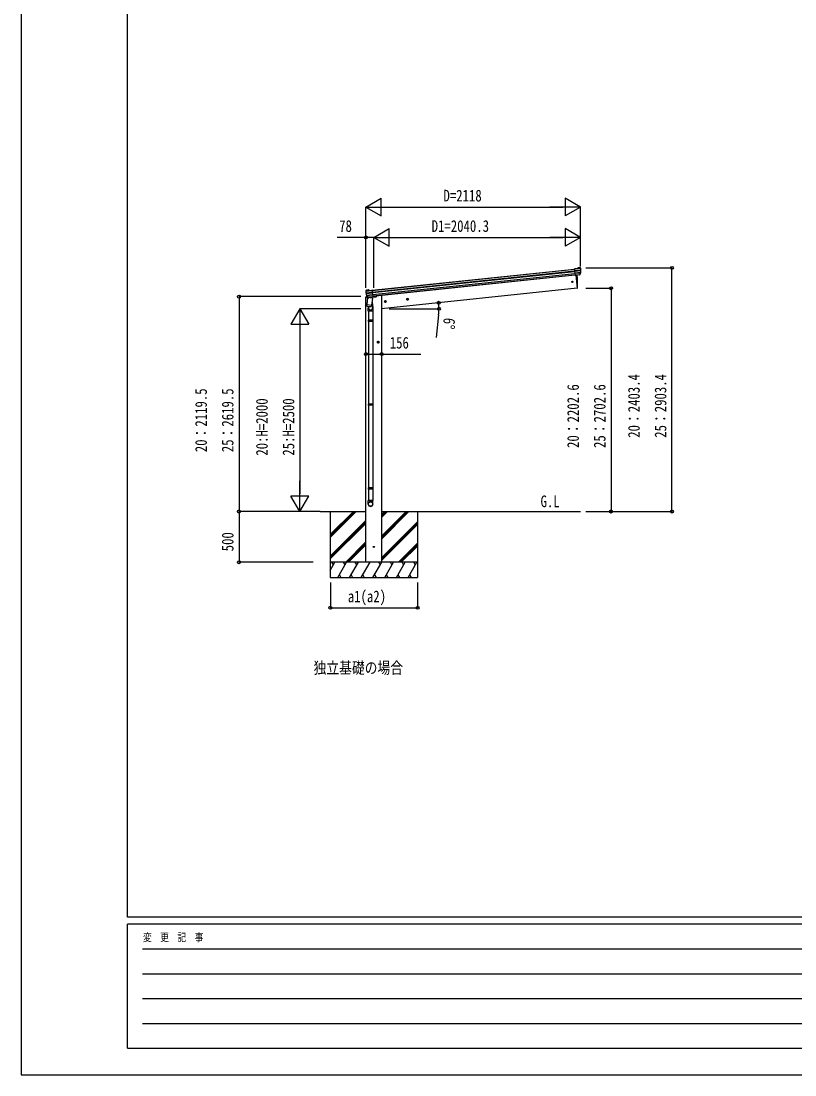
# Model space of a CAD drawing. Units: millimetres, scale not verified. Extents: x -14718 to 14718, y -10395 to 10395.
# Drawn here: x -14718 to -7083, y -10395 to 0 of the extents above; entities that cross this region are included whole.
import ezdxf
from ezdxf.enums import TextEntityAlignment as Align

# ---------------------------------------------------------------- set-up
doc = ezdxf.new("R2010")
doc.units = ezdxf.units.MM
doc.header["$LTSCALE"] = 40
for name, color, linetype in [('0-2_USER1', 3, 'Continuous'), ('0-3_YKK_12', 2, 'Continuous'), ('0-4_YKK_13', 4, 'Continuous'), ('0-5_YKK_A1', 4, 'Continuous'), ('0-6_YKK_D', 6, 'Continuous'), ('0-7_YKK_ZWAK', 7, 'Continuous')]:
    doc.layers.add(name, color=color, linetype=linetype)
doc.styles.add('ＭＳ ゴシック', font='')
doc.styles.get('ＭＳ ゴシック').set_extended_font_data('MS Gothic')

msp = doc.modelspace()

# ---------------------------------------------------------------- linework, layer by layer
at = {"layer": '0-3_YKK_12'}
msp.add_line((-11246.4, -2672.95), (-11246.95, -2667.69), dxfattribs=at)
at = {"layer": '0-4_YKK_13'}
for p, q in [((-9232.84, -2440.92), (-9259.36, -2443.7)), ((-9259.3, -2444.23), (-9259.36, -2443.7)), ((-9197.31, -2437.71), (-9259.3, -2444.23)), ((-9258.99, -2447.21), (-9258.94, -2447.68)), ((-9196.29, -2441.1), (-9258.94, -2447.68)), ((-9258.94, -2447.68), (-9257.2, -2464.23)), ((-9195.23, -2457.72), (-9257.2, -2464.23)), ((-9257.2, -2464.23), (-9256.96, -2466.57)), ((-9195.19, -2460.08), (-9256.96, -2466.57)), ((-9256.96, -2466.57), (-9256.61, -2469.92)), ((-9195.18, -2463.46), (-9256.61, -2469.92)), ((-9256.61, -2469.92), (-9254.86, -2486.56)), ((-9196, -2480.37), (-9254.86, -2486.56)), ((-9196, -2480.38), (-9254.86, -2486.56)), ((-9254.86, -2486.56), (-9254.39, -2491.04)), ((-9254.86, -2486.56), (-9254.86, -2486.56)), ((-9197.17, -2485.02), (-9254.39, -2491.04)), ((-9254.39, -2491.04), (-9252.72, -2506.86)), ((-9197.39, -2437.64), (-9232.79, -2441.36)), ((-9206.52, -2432.12), (-9220.01, -2433.53)), ((-9206.59, -2502.01), (-9197.17, -2485.02)), ((-9202.86, -2433.2), (-9197.55, -2437.5)), ((-9197.17, -2485.02), (-9196.6, -2483.99)), ((-9196.29, -2441.1), (-9196.34, -2440.62)), ((-9196, -2480.38), (-9196, -2480.37)), ((-9206.59, -2502.01), (-9252.72, -2506.86)), ((-9252.72, -2506.86), (-9252.57, -2508.35)), ((-9209.03, -2503.77), (-9252.57, -2508.35)), ((-9245.6, -2507.62), (-9232.22, -2634.92)), ((-9206.72, -2502.24), (-9206.59, -2502.01)), ((-11317.72, -2664.07), (-11317.77, -2663.6)), ((-11317.72, -2664.07), (-11255.06, -2657.48)), ((-11317.42, -2660.55), (-11255.43, -2654.03)), ((-11317.36, -2660.46), (-11281.96, -2656.74)), ((-11312.93, -2654.98), (-11317.23, -2660.29)), ((-11315.3, -2680.55), (-11253.32, -2674.03)), ((-11314.84, -2682.86), (-11253.08, -2676.37)), ((-11314.15, -2686.17), (-11252.73, -2679.72)), ((-11309.83, -2702.54), (-11250.98, -2696.36)), ((-11309.83, -2702.55), (-11250.98, -2696.37)), ((-11309.83, -2702.55), (-11309.83, -2702.54)), ((-11309.57, -2653.16), (-11296.09, -2651.74)), ((-11307.72, -2706.85), (-11250.51, -2700.84)), ((-11282, -2656.29), (-11255.48, -2653.5)), ((-11255.43, -2654.03), (-11255.48, -2653.5)), ((-11255.11, -2657.01), (-11255.06, -2657.48)), ((-11255.06, -2657.48), (-11253.32, -2674.03)), ((-11253.32, -2674.03), (-11253.08, -2676.37)), ((-11253.08, -2676.37), (-11252.73, -2679.72)), ((-11252.73, -2679.72), (-11250.98, -2696.36)), ((-11250.98, -2696.36), (-11250.98, -2696.37)), ((-11250.98, -2696.37), (-11250.51, -2700.84)), ((-11250.51, -2700.84), (-11248.84, -2716.66)), ((-9232.22, -2634.92), (-9230.17, -2634.63)), ((-11317.43, -2722.66), (-11318.33, -2729.49)), ((-11318.33, -2729.49), (-11288.4, -2726.34)), ((-11297.91, -2718.29), (-11314.77, -2720.07)), ((-11307.72, -2706.85), (-11308.5, -2705.96)), ((-11294.98, -2721.51), (-11307.72, -2706.85)), ((-11306.25, -2809.08), (-11304.42, -2795.2)), ((-11305.36, -2802.33), (-11305.17, -2800.84)), ((-11304.42, -2795.2), (-11295.55, -2727.79)), ((-11304.42, -2795.2), (-11259.02, -2801.18)), ((-11250.14, -2733.76), (-11295.55, -2727.79)), ((-11294.98, -2721.51), (-11248.84, -2716.66)), ((-11294.8, -2721.71), (-11294.98, -2721.51)), ((-11292.23, -2722.72), (-11248.69, -2718.15)), ((-11288.99, -2728.65), (-11288.67, -2728.37)), ((-11287.86, -2722.27), (-11288.67, -2728.37)), ((-11288.26, -2728.43), (-11288.67, -2728.37)), ((-11288.66, -2728.69), (-11288.26, -2728.43)), ((-11288.26, -2728.43), (-11288.3, -2728.74)), ((-11259.02, -2801.18), (-11260.84, -2815.06)), ((-11259.02, -2801.18), (-11259.21, -2802.67)), ((-11250.14, -2733.76), (-11259.02, -2801.18)), ((-11257.34, -2732.5), (-11257.38, -2732.81)), ((-11256.94, -2732.55), (-11257.34, -2732.5)), ((-11257.34, -2732.5), (-11257.03, -2732.86)), ((-11255.13, -2718.83), (-11256.94, -2732.55)), ((-11256.7, -2732.9), (-11256.94, -2732.55)), ((-11255.67, -2722.9), (-11215.31, -2718.66)), ((-11255.41, -2773.76), (-11248.43, -2824.07)), ((-11248.84, -2716.66), (-11248.69, -2718.15)), ((-11210.45, -2711.11), (-11210.88, -2714.34)), ((-11306.17, -2809.1), (-11306.17, -2809.1)), ((-11305.93, -2810.46), (-11305.93, -2810.46)), ((-11304.53, -2811.33), (-11283.81, -2814.06)), ((-11292.36, -2812.93), (-11289.93, -2830.26)), ((-11292.18, -2860.07), (-11292.18, -2829.65)), ((-11246.18, -2860.07), (-11292.18, -2860.07)), ((-11290.18, -2860.07), (-11290.18, -2950.07)), ((-11283.81, -2814.06), (-11263.09, -2816.78)), ((-11261.51, -2816.31), (-11261.51, -2816.31)), ((-11260.93, -2815.05), (-11260.93, -2815.05)), ((-11248.18, -2860.07), (-11248.18, -2950.07)), ((-11246.18, -2827.16), (-11246.18, -2860.07)), ((-11292.18, -2952.07), (-11291.18, -2950.07)), ((-11246.18, -2952.07), (-11292.18, -2952.07)), ((-11246.18, -2960.07), (-11292.18, -2960.07)), ((-11247.18, -2950.07), (-11291.18, -2950.07)), ((-11247.18, -2962.07), (-11291.18, -2962.07)), ((-11290.18, -2962.07), (-11290.18, -3777.44)), ((-11248.18, -2962.07), (-11248.18, -3777.44)), ((-11246.18, -2952.07), (-11247.18, -2950.07)), ((-11246.18, -2960.07), (-11247.18, -2962.07)), ((-11246.18, -2952.07), (-11246.18, -2960.07)), ((-11292.18, -3779.44), (-11291.18, -3777.44)), ((-11246.18, -3779.44), (-11292.18, -3779.44)), ((-11246.18, -3787.44), (-11292.18, -3787.44)), ((-11247.18, -3777.44), (-11291.18, -3777.44)), ((-11247.18, -3789.44), (-11291.18, -3789.44)), ((-11290.18, -3789.44), (-11290.18, -4604.82)), ((-11248.18, -3789.44), (-11248.18, -4604.82)), ((-11246.18, -3779.44), (-11247.18, -3777.44)), ((-11246.18, -3787.44), (-11247.18, -3789.44)), ((-11246.18, -3779.44), (-11246.18, -3787.44)), ((-11292.18, -4606.82), (-11291.18, -4604.82)), ((-11246.18, -4606.82), (-11292.18, -4606.82)), ((-11246.18, -4614.82), (-11292.18, -4614.82)), ((-11247.18, -4604.82), (-11291.18, -4604.82)), ((-11247.18, -4616.82), (-11291.18, -4616.82)), ((-11290.18, -4616.82), (-11290.18, -4729.93)), ((-11248.18, -4616.82), (-11248.18, -4729.93)), ((-11246.18, -4606.82), (-11247.18, -4604.82)), ((-11246.18, -4614.82), (-11247.18, -4616.82)), ((-11246.18, -4606.82), (-11246.18, -4614.82)), ((-11292.18, -4764.07), (-11292.18, -4729.93)), ((-11246.18, -4729.93), (-11292.18, -4729.93)), ((-11246.18, -4764.07), (-11246.18, -4729.93))]:
    msp.add_line(p, q, dxfattribs=at)
for points in [[(-9196.45, -2439.52), (-9196.34, -2440.62), (-9258.99, -2447.21), (-9259.3, -2444.23)], [(-9232.79, -2441.36), (-9232.84, -2440.92), (-9221.24, -2433.95)], [(-11317.88, -2662.49), (-11317.77, -2663.6), (-11255.11, -2657.01), (-11255.43, -2654.03)], [(-11281.96, -2656.74), (-11282, -2656.29), (-11294.8, -2651.89)], [(-11259.69, -2732.51), (-11260.54, -2731.35), (-11261.58, -2730.35), (-11262.74, -2729.51), (-11264, -2728.8), (-11265.31, -2728.22), (-11266.67, -2727.73), (-11268.05, -2727.32), (-11269.45, -2726.99), (-11270.86, -2726.71), (-11272.28, -2726.49), (-11273.71, -2726.34), (-11275.15, -2726.24), (-11276.59, -2726.2), (-11278.03, -2726.23), (-11279.46, -2726.36), (-11280.88, -2726.58), (-11282.28, -2726.94), (-11283.62, -2727.45), (-11284.88, -2728.15), (-11286, -2729.04)], [(-11292.18, -2952.07), (-11292.18, -2960.07), (-11291.18, -2962.07)], [(-11292.18, -3779.44), (-11292.18, -3787.44), (-11291.18, -3789.44)], [(-11292.18, -4606.82), (-11292.18, -4614.82), (-11291.18, -4616.82)]]:
    msp.add_lwpolyline(points, dxfattribs=at)
for centre, radius in [((-9279.02, -2572.37), 6.5), ((-11237.43, -5187.44), 5)]:
    msp.add_circle(centre, radius, dxfattribs=at)
for centre, radius, start, end in [((-9219.69, -2436.52), 3, 96, 121), ((-9206, -2437.09), 5, 51, 96), ((-9199.44, -2439.83), 3, 47.00829, 51), ((-9199.44, -2439.83), 3, 44.91872, 47.00829), ((-9199.44, -2439.83), 3, 6.00886, 44.90986), ((-9199.22, -2482.53), 3, 331, 354.13916), ((-9397.18, -2462.21), 202, 1.27412, 6), ((-9397.18, -2462.21), 202, 354.13916, 354.83996), ((-9397.18, -2462.21), 202, 354.84216, 359.64598), ((-9397.18, -2462.21), 202, 0.60468, 1.27412), ((-9397.18, -2462.21), 202, 359.64598, 0.60468), ((-10126.83, -2594.71), 900, 357.63919, 5.64987), ((-9209.34, -2500.79), 3, 276, 331), ((-11314.9, -2662.18), 3, 147.09014, 185.99114), ((-11116.82, -2642.95), 202, 186, 190.72588), ((-11314.9, -2662.18), 3, 144.99171, 147.08128), ((-11314.9, -2662.18), 3, 141, 144.99171), ((-11116.82, -2642.95), 202, 190.72588, 191.39532), ((-11116.82, -2642.95), 202, 191.39532, 192.35402), ((-11116.82, -2642.95), 202, 192.35402, 197.15784), ((-11309.05, -2658.13), 5, 96, 141), ((-11116.82, -2642.95), 202, 197.16004, 197.86084), ((-11295.77, -2654.72), 3, 71, 96), ((-9230.59, -2631.66), 3, 278, 357.63919), ((-11314.45, -2723.05), 3, 96, 172.5), ((-11306.23, -2703.99), 3, 197.86084, 221), ((-11292.54, -2719.74), 3, 221, 276), ((-11215.84, -2713.69), 5, 276, 352.5), ((-11304.27, -2809.35), 2, 172.5, 213.8929), ((-11304.27, -2809.35), 2, 213.90963, 262.5), ((-11262.18, -2829.65), 30, 177.45142, 180), ((-11269.18, -2827.16), 20.98, 188.50627, 8.46465), ((-11262.83, -2814.8), 2, 262.5, 311.09037), ((-11262.83, -2814.8), 2, 311.11302, 352.5)]:
    msp.add_arc(centre, radius, start, end, dxfattribs=at)
for centre, major_axis, ratio, start_param, end_param in [((-11269.18, -2827.16), (-23, 0), 0.996195, 5.99989669, 9.98432988), ((-11269.18, -4762.33), (-23, 0), 0.996195, 3.14159265, 6.28318531), ((-11269.18, -4764.07), (-23, 0), 0.996195, 3.14159265, 6.28318531), ((-11269.18, -4764.07), (0, -23.43), 0.981806, 4.71238898, 7.85398163)]:
    msp.add_ellipse(centre, major_axis=major_axis, ratio=ratio, start_param=start_param, end_param=end_param, dxfattribs=at)
msp.add_ellipse((-11269.18, -4764.07), major_axis=(21, 0), ratio=0.996195, dxfattribs=at)
at = {"layer": '0-5_YKK_A1'}
for p, q in [((-11255.27, -2655.5), (-9259.15, -2445.69)), ((-11255.23, -2655.92), (-9259.11, -2446.12)), ((-11253.29, -2674.39), (-9257.16, -2464.59)), ((-11253.28, -2655.29), (-9259.15, -2445.69)), ((-11253.24, -2655.71), (-9259.11, -2446.12)), ((-11252.85, -2678.57), (-9256.73, -2468.77)), ((-11251.3, -2674.18), (-9257.16, -2464.59)), ((-11250.86, -2678.36), (-9256.73, -2468.77)), ((-11250.76, -2698.43), (-9254.64, -2488.63)), ((-11248.77, -2698.22), (-9254.64, -2488.63)), ((-9252.88, -2505.36), (-11249, -2715.17)), ((-9252.88, -2505.36), (-11247.01, -2714.96)), ((-9232.22, -2634.92), (-11160.18, -2837.55)), ((-11315.18, -5337.44), (-11315.18, -2729.16)), ((-11113.53, -2765.28), (-11133.42, -2767.37)), ((-11124.26, -2758.86), (-11130.33, -2763.27)), ((-11130.33, -2763.27), (-11129.55, -2770.74)), ((-11129.55, -2770.74), (-11122.69, -2773.79)), ((-11122.43, -2776.27), (-11124.52, -2756.38)), ((-11117.4, -2761.91), (-11124.26, -2758.86)), ((-10894.74, -2742.28), (-10914.63, -2744.37)), ((-10905.47, -2735.86), (-10911.54, -2740.28)), ((-10911.54, -2740.28), (-10910.75, -2747.74)), ((-10910.75, -2747.74), (-10903.9, -2750.79)), ((-10903.64, -2753.27), (-10905.73, -2733.38)), ((-10898.61, -2738.92), (-10905.47, -2735.86)), ((-11183.69, -3167.05), (-11203.69, -3167.05)), ((-11193.69, -3159.55), (-11200.19, -3163.3)), ((-11200.19, -3163.3), (-11200.19, -3170.8)), ((-11200.19, -3170.8), (-11193.69, -3174.56)), ((-11193.69, -3177.05), (-11193.69, -3157.05)), ((-11187.19, -3163.3), (-11193.69, -3159.55)), ((-11766.32, -4837.5), (-11315.18, -4837.5)), ((-11667.43, -5079.68), (-11425.19, -4837.44)), ((-11667.43, -5065.54), (-11439.33, -4837.44)), ((-11667.43, -5093.82), (-11411.11, -4837.5)), ((-11667.43, -4837.5), (-11667.43, -5487.44)), ((-11159.68, -4894.44), (-11102.68, -4837.44)), ((-11159.68, -4880.3), (-11116.82, -4837.44)), ((-11159.68, -4866.15), (-11130.97, -4837.44)), ((-11159.68, -4894.44), (-11102.68, -4837.44)), ((-11159.68, -4880.3), (-11116.82, -4837.44)), ((-11159.68, -4866.15), (-11130.97, -4837.44)), ((-11159.68, -4837.5), (-9197.18, -4837.5)), ((-11159.68, -5106.57), (-10890.61, -4837.5)), ((-11159.68, -5092.43), (-10904.75, -4837.5)), ((-11159.68, -5078.29), (-10918.89, -4837.5)), ((-11159.68, -5106.57), (-10890.61, -4837.5)), ((-11159.68, -5092.43), (-10904.75, -4837.5)), ((-11159.68, -5078.29), (-10918.89, -4837.5)), ((-10807.43, -4837.5), (-10807.43, -5487.44)), ((-11667.43, -5277.67), (-11315.68, -4925.92)), ((-11667.43, -5291.81), (-11315.68, -4940.06)), ((-11667.43, -5305.95), (-11315.68, -4954.2)), ((-11159.68, -5290.42), (-10807.43, -4938.17)), ((-11159.68, -5290.42), (-10807.43, -4938.17)), ((-11159.68, -5304.56), (-10807.43, -4952.31)), ((-11159.68, -5304.56), (-10807.43, -4952.31)), ((-11159.68, -5318.7), (-10807.43, -4966.45)), ((-11159.68, -5318.7), (-10807.43, -4966.45)), ((-11515.07, -5337.44), (-11315.18, -5137.55)), ((-11500.93, -5337.44), (-11315.18, -5151.69)), ((-11486.79, -5337.44), (-11315.18, -5165.84)), ((-10994.57, -5337.44), (-10807.43, -5150.3)), ((-10980.43, -5337.44), (-10807.43, -5164.44)), ((-10966.29, -5337.44), (-10807.43, -5178.59)), ((-10807.43, -5337.44), (-11667.43, -5337.44)), ((-11667.43, -5417.92), (-11620.97, -5337.44)), ((-11635.97, -5363.42), (-11650.97, -5337.44)), ((-11592.1, -5487.44), (-11505.5, -5337.44)), ((-11520.5, -5363.42), (-11535.5, -5337.44)), ((-11476.63, -5487.44), (-11390.03, -5337.44)), ((-11405.03, -5363.42), (-11420.03, -5337.44)), ((-11361.16, -5487.44), (-11274.56, -5337.44)), ((-11245.69, -5487.44), (-11159.09, -5337.44)), ((-11174.09, -5363.42), (-11189.09, -5337.44)), ((-11130.22, -5487.44), (-11043.62, -5337.44)), ((-11058.62, -5363.42), (-11073.62, -5337.44)), ((-11014.75, -5487.44), (-10928.15, -5337.44)), ((-10943.63, -5364.25), (-10959.1, -5337.44)), ((-10899.28, -5487.44), (-10812.68, -5337.44)), ((-10828.16, -5364.25), (-10843.63, -5337.44)), ((-11667.43, -5487.44), (-10807.43, -5487.44)), ((-11577.1, -5461.46), (-11562.1, -5487.44)), ((-11461.64, -5461.46), (-11446.64, -5487.44)), ((-11346.17, -5461.46), (-11331.17, -5487.44)), ((-11230.69, -5461.46), (-11215.69, -5487.44)), ((-11115.23, -5461.46), (-11100.23, -5487.44)), ((-11000.23, -5462.29), (-10985.71, -5487.44)), ((-10884.76, -5462.29), (-10870.24, -5487.44))]:
    msp.add_line(p, q, dxfattribs=at)
for points in [[(-11159.68, -5337.44), (-11159.68, -2708.5), (-11179.68, -2708.5), (-11210.54, -2711.74)], [(-11122.69, -2773.79), (-11116.62, -2769.38), (-11117.4, -2761.91)], [(-10903.9, -2750.79), (-10897.82, -2746.38), (-10898.61, -2738.92)], [(-11193.69, -3174.56), (-11187.19, -3170.8), (-11187.19, -3163.3)]]:
    msp.add_lwpolyline(points, dxfattribs=at)
for centre, radius in [((-11123.48, -2766.32), 8.5), ((-11123.48, -2766.32), 7.7), ((-11123.48, -2766.32), 6.5), ((-10904.68, -2743.33), 8.5), ((-10904.68, -2743.33), 7.7), ((-10904.68, -2743.33), 6.5), ((-11193.69, -3167.05), 8.5), ((-11193.69, -3167.05), 7.7), ((-11193.69, -3167.05), 6.5)]:
    msp.add_circle(centre, radius, dxfattribs=at)
at = {"layer": '0-6_YKK_D'}
for p, q in [((-11315.18, -1834.09), (-11163.63, -1746.59)), ((-11163.63, -1921.59), (-11163.63, -1746.59)), ((-9197.18, -1834.09), (-9348.74, -1746.59)), ((-9348.74, -1746.59), (-9348.74, -1921.59)), ((-11315.18, -2632.01), (-11315.18, -1833.09)), ((-11315.18, -1834.09), (-11163.63, -1921.59)), ((-11315.18, -1834.09), (-11012.07, -1834.09)), ((-11140.18, -1834.09), (-9372.18, -1834.09)), ((-9197.18, -1834.09), (-9500.29, -1834.09)), ((-9197.18, -1834.09), (-9348.74, -1921.59)), ((-9197.18, -2420.93), (-9197.18, -1833.09)), ((-11237.43, -2134.09), (-11085.88, -2046.59)), ((-11085.88, -2221.59), (-11085.88, -2046.59)), ((-9197.18, -2134.09), (-9348.74, -2046.59)), ((-9348.74, -2046.59), (-9348.74, -2221.59)), ((-11315.18, -2632.01), (-11315.18, -2133.09)), ((-11237.43, -2632.01), (-11237.43, -2133.09)), ((-11237.43, -2632.01), (-11237.43, -2133.09)), ((-11237.43, -2134.09), (-11085.88, -2221.59)), ((-11237.43, -2134.09), (-10934.32, -2134.09)), ((-11062.43, -2134.09), (-9372.18, -2134.09)), ((-9197.18, -2134.09), (-9500.29, -2134.09)), ((-9197.18, -2134.09), (-9348.74, -2221.59)), ((-9197.18, -2420.93), (-9197.18, -2133.09)), ((-9147.18, -2434.09), (-8296.18, -2434.09)), ((-8297.18, -4837.5), (-8297.18, -2434.09)), ((-9147.18, -2634.92), (-8896.18, -2634.92)), ((-8897.18, -2634.92), (-8897.18, -4837.5)), ((-11365.68, -2718.03), (-12568.43, -2718.03)), ((-12567.43, -2718.03), (-12567.43, -4837.5)), ((-11967.43, -2837.5), (-12054.93, -2989.05)), ((-11365.68, -2837.5), (-11968.43, -2837.5)), ((-11967.43, -2837.5), (-11879.93, -2989.05)), ((-11967.43, -2837.5), (-11967.43, -3140.61)), ((-11085.82, -2837.55), (-10594.81, -2837.55)), ((-10598.95, -2896.97), (-10622.62, -3120.52)), ((-12054.93, -2989.05), (-11879.93, -2989.05)), ((-11967.43, -3012.5), (-11967.43, -4662.5)), ((-11967.43, -4837.5), (-11967.43, -4534.39)), ((-11967.43, -4837.5), (-12054.93, -4685.95)), ((-11879.93, -4685.95), (-12054.93, -4685.95)), ((-11967.43, -4837.5), (-11879.93, -4685.95)), ((-11835.38, -4837.5), (-12568.43, -4837.5)), ((-11767.32, -4837.5), (-12568.43, -4837.5)), ((-12567.43, -4837.5), (-12567.43, -5337.5)), ((-11767.32, -4837.5), (-11968.43, -4837.5)), ((-9147.18, -4837.5), (-8896.18, -4837.5)), ((-9147.18, -4837.5), (-8296.18, -4837.5)), ((-11835.88, -5337.5), (-12568.43, -5337.5)), ((-11666.43, -5538.44), (-11666.43, -5788.44)), ((-10806.43, -5538.44), (-10806.43, -5788.44)), ((-11666.43, -5787.44), (-10806.43, -5787.44))]:
    msp.add_line(p, q, dxfattribs=at)
for points in [[(-11237.43, -2134.09), (-11315.18, -2134.09), (-11599.48, -2134.09)], [(-11315.18, -3285.1), (-11159.68, -3285.1), (-10774.58, -3285.1)]]:
    msp.add_lwpolyline(points, dxfattribs=at)
for centre in [(-11315.18, -2134.09), (-8297.18, -2434.09), (-8897.18, -2634.92), (-12567.43, -2718.03), (-10598.9, -2778.56), (-10595.81, -2837.55), (-11315.18, -3285.1), (-11159.68, -3285.1), (-12567.43, -4837.5), (-12567.43, -4837.5), (-8897.18, -4837.5), (-8297.18, -4837.5), (-12567.43, -5337.5), (-11666.43, -5787.44), (-10806.43, -5787.44)]:
    msp.add_circle(centre, 14.88, dxfattribs=at)
for start, end in [(0, 6), (353.95663, 0)]:
    msp.add_arc((-11160.18, -2837.55), 564.37, start, end, dxfattribs=at)
at = {"layer": '0-7_YKK_ZWAK'}
for p, q in [((-13667.43, -8837.5), (-13667.43, 9712.5)), ((13632.57, -8837.5), (-13667.43, -8837.5)), ((-4567.43, -8907.5), (-13667.43, -8907.5)), ((-13667.43, -10132.5), (-13667.43, -8907.5)), ((-13518.68, -9152.5), (-4742.43, -9152.5)), ((-13518.68, -9397.5), (-4742.43, -9397.5)), ((-13518.68, -9642.5), (-4742.43, -9642.5)), ((-13518.68, -9887.5), (-4742.43, -9887.5)), ((-13667.43, -10132.5), (-4567.43, -10132.5))]:
    msp.add_line(p, q, dxfattribs=at)
msp.add_lwpolyline([(-14717.5, -10395), (14717.5, -10395), (14717.5, 10395), (-14717.5, 10395)], close=True, dxfattribs=at)

# ---------------------------------------------------------------- texts
at = {"layer": '0-2_USER1', "style": 'ＭＳ ゴシック', "width": 0.8}
for s, p in [('G.L', (-9592.5, -4829.5)), ('独立基礎の場合', (-11831.5, -6471.5))]:
    msp.add_text(s, height=115.5, dxfattribs=at).set_placement(p, align=Align.BOTTOM_LEFT)
at = {"layer": '0-6_YKK_D', "style": 'ＭＳ ゴシック', "width": 0.8}
for s, p in [('D=2118', (-10550.18, -1814.09)), ('78', (-11579.48, -2114.09)), ('D1=2040.3', (-10666.71, -2114.09)), ('156', (-11080.18, -3265.1)), ('a1(a2)', (-11493.93, -5767.44))]:
    msp.add_text(s, height=115.5, dxfattribs=at).set_placement(p, align=Align.BOTTOM_LEFT)
for s, rotation, p in [('6°', 263.957, (-10581.17, -2918.96)), ('20：2403.4', 90, (-8579.68, -4110.4)), ('25：2903.4', 90, (-8317.18, -4110.4)), ('20：2119.5', 90, (-12849.93, -4252.36)), ('25：2619.5', 90, (-12587.43, -4252.36)), ('20：2202.6', 90, (-9179.68, -4210.81)), ('25：2702.6', 90, (-8917.18, -4210.81)), ('20:H=2000', 90, (-12249.93, -4286.9)), ('25:H=2500', 90, (-11987.43, -4286.9)), ('500', 90, (-12587.43, -5230.3))]:
    msp.add_text(s, height=115.5, rotation=rotation, dxfattribs=at).set_placement(p, align=Align.BOTTOM_LEFT)
at = {"layer": '0-7_YKK_ZWAK', "style": 'ＭＳ ゴシック', "width": 0.8}
msp.add_text('変  更  記  事', height=76.98, dxfattribs=at).set_placement((-13514.59, -9100), align=Align.BOTTOM_LEFT)

doc.saveas('drawing.dxf')
